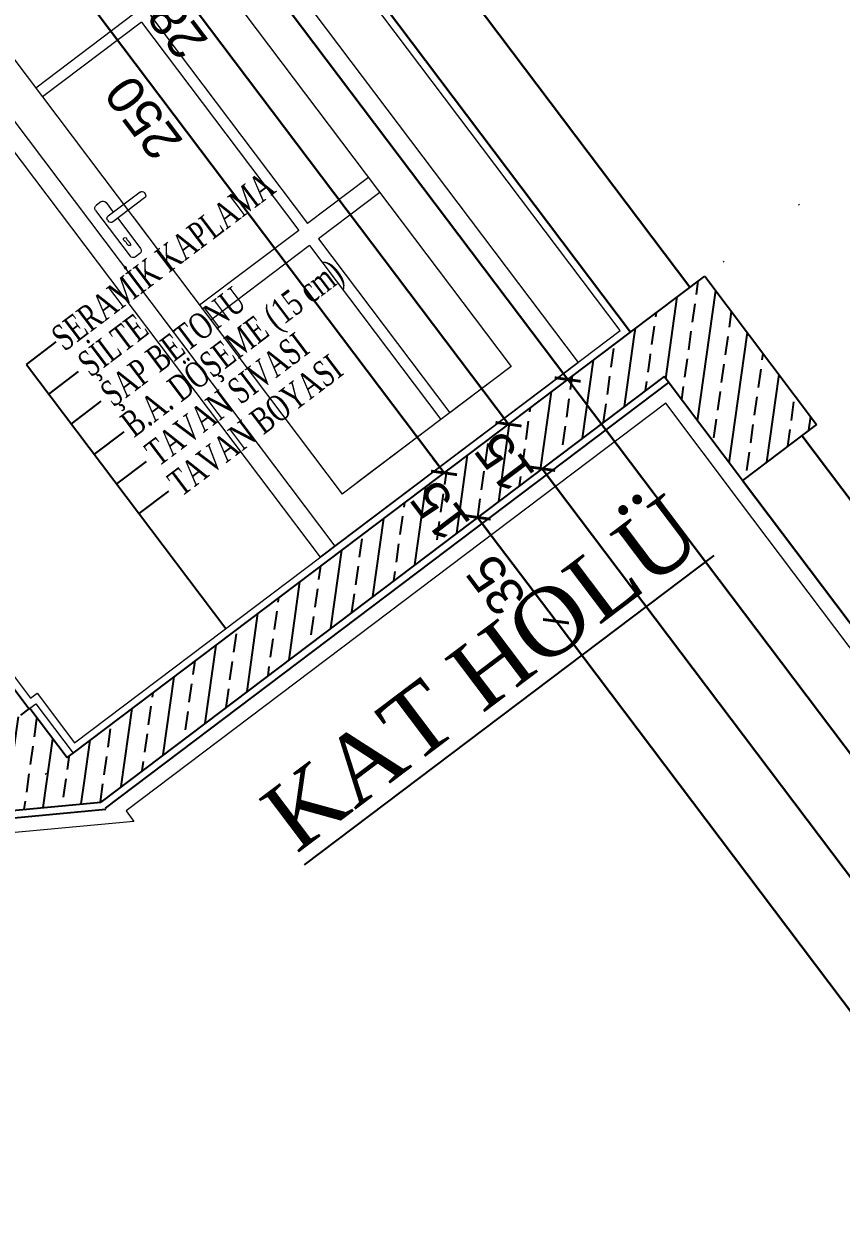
# Model space of a CAD drawing. Header units: millimetres. Extents: x 2232 to 85269, y -3593 to 5869.
# Drawn here: x 3889.9 to 3944.9, y 4358.1 to 4437.8 of the extents above; entities that cross this region are included whole.
import ezdxf

# ---------------------------------------------------------------- set-up
doc = ezdxf.new("R2010")
doc.units = ezdxf.units.MM
doc.linetypes.add('DOTX2', pattern=[0.5, 0, -0.5])
for name, color, linetype in [('DOĞRAMA', 33, 'Continuous'), ('poz', 1, 'Continuous'), ('Standart', 7, 'Continuous'), ('Yazi', 7, 'Continuous')]:
    doc.layers.add(name, color=color, linetype=linetype)
for name, color, linetype, lineweight in [('duvar', 232, 'Continuous', 30), ('iz', 1, 'DOTX2', 20), ('Kiris', 7, 'Continuous', 30), ('sıva iç', 21, 'Continuous', 0), ('ölçü iç', 170, 'Continuous', 9), ('ÖLÇÜ İÇ', 7, 'Continuous', 9)]:
    doc.layers.add(name, color=color, linetype=linetype, lineweight=lineweight)
doc.styles.get("Standard").update_dxf_attribs({"font": 'arial.ttf'})
doc.styles.add('Times roman', font='times.ttf')
doc.styles.add('UNIVCH', font='times.ttf', dxfattribs={"width": 0.7})
doc.dimstyles.new('zulay iç ölçü', dxfattribs={"dimtxt": 10, "dimasz": 5, "dimexe": 0.18, "dimexo": 0, "dimgap": 2, "dimtad": 3, "dimdec": 0, "dimzin": 0, "dimdsep": 46, "dimtxsty": 'Standard', "dimblk": 'ARCHTICK', "dimcen": 0.09, "dimse1": 1, "dimse2": 1, "dimadec": 0, "dimazin": 0, "dimtfac": 1, "dimtdec": 0, "dimtix": 1, "dimtofl": 0, "dimtmove": 0, "dimatfit": 3, "dimldrblk": 'ARCHTICK', "dimfxl": 1, "dimtolj": 1, "dimtzin": 0, "dimarcsym": 0})
pattern_1 = [(45, (0, 0), (-7.07107, 7.07107), []), (45, (7.071, 0), (-7.07107, 7.07107), [5, -2.5])]

# ---------------------------------------------------------------- blocks, each defined once
blk = doc.blocks.new('IDE991Entity4328')
at = {"layer": 'Standart', "linetype": 'Continuous', "lineweight": -3}
h = blk.add_hatch(dxfattribs=at)
h.set_pattern_fill('ANSI33', color=171, scale=40, style=0)
h.set_pattern_definition(pattern_1)
h.paths.add_polyline_path([(936, 566.67), (963, 566.67), (963, 550), (990, 550), (990, 533.33), (1017, 533.33), (1017, 516.67), (1044, 516.67), (1044, 500), (1071, 500), (1071, 483.33), (1098, 483.33), (1098, 466.67), (1125, 466.67), (1125, 435), (909, 568.33), (909, 583.33), (936, 583.33)])
blk = doc.blocks.new('IDE991Entity4337')
at = {"layer": 'Standart', "linetype": 'Continuous', "lineweight": -3}
h = blk.add_hatch(dxfattribs=at)
h.set_pattern_fill('ANSI33', color=171, scale=40, style=0)
h.set_pattern_definition(pattern_1)
h.paths.add_polyline_path([(1340, 400), (1315, 400), (1315, 450), (1340, 450)])
blk = doc.blocks.new('IDE991Entity4342')
at = {"layer": 'Standart', "linetype": 'Continuous', "lineweight": -3}
h = blk.add_hatch(dxfattribs=at)
h.set_pattern_fill('ANSI33', color=171, scale=40, style=0)
h.set_pattern_definition(pattern_1)
h.paths.add_polyline_path([(1315, 435), (1125, 435), (1125, 450), (1315, 450)])
blk = doc.blocks.new('IDE991Entity4706')
at = {"layer": 'Standart', "color": 134, "linetype": 'Continuous', "lineweight": -3}
blk.add_lwpolyline([(1124.77, 504.46), (1124.77, 466.67)], dxfattribs=at)
blk = doc.blocks.new('IDE991Entity5418')
at = {"layer": 'Standart', "color": 159, "linetype": 'Continuous', "lineweight": -3}
blk.add_lwpolyline([(1125, 466.67), (1125, 450)], dxfattribs=at)
blk = doc.blocks.new('IDE991Entity5421')
at = {"layer": 'Standart', "color": 159, "linetype": 'Continuous', "lineweight": -3}
blk.add_lwpolyline([(882, 585), (1125, 435)], dxfattribs=at)
blk = doc.blocks.new('IDE991Entity5445')
at = {"layer": 'Standart', "color": 159, "linetype": 'Continuous', "lineweight": -3}
blk.add_lwpolyline([(1315, 400), (1315, 435)], dxfattribs=at)
blk = doc.blocks.new('IDE991Entity5446')
at = {"layer": 'Standart', "color": 159, "linetype": 'Continuous', "lineweight": -3}
blk.add_lwpolyline([(1340, 400), (1315, 400)], dxfattribs=at)
blk = doc.blocks.new('IDE991Entity5447')
at = {"layer": 'Standart', "color": 159, "linetype": 'Continuous', "lineweight": -3}
blk.add_lwpolyline([(1340, 450), (1340, 400)], dxfattribs=at)
blk = doc.blocks.new('IDE991Entity5448')
at = {"layer": 'Standart', "color": 159, "linetype": 'Continuous', "lineweight": -3}
blk.add_lwpolyline([(1315, 450), (1340, 450)], dxfattribs=at)
blk = doc.blocks.new('IDE991Entity5455')
at = {"layer": 'Standart', "color": 159, "linetype": 'Continuous', "lineweight": -3}
blk.add_lwpolyline([(1315, 435), (1125, 435)], dxfattribs=at)
blk = doc.blocks.new('IDE991Entity5456')
at = {"layer": 'Standart', "color": 159, "linetype": 'Continuous', "lineweight": -3}
blk.add_lwpolyline([(1125, 450), (1127, 450)], dxfattribs=at)
blk = doc.blocks.new('IDE991Entity5457')
at = {"layer": 'Standart', "color": 159, "linetype": 'Continuous', "lineweight": -3}
blk.add_lwpolyline([(1127, 450), (1240, 450)], dxfattribs=at)
blk = doc.blocks.new('IDE991Entity5662')
at = {"layer": 'Standart', "color": 163, "linetype": 'Continuous', "lineweight": 5}
blk.add_lwpolyline([(1125, 466.67), (1127, 466.67)], dxfattribs=at)
blk = doc.blocks.new('IDE991Entity5663')
at = {"layer": 'Standart', "color": 163, "linetype": 'Continuous', "lineweight": 5}
blk.add_lwpolyline([(1127, 466.67), (1127, 450)], dxfattribs=at)
blk = doc.blocks.new('IDE991Entity5862')
at = {"layer": 'Standart', "color": 11, "linetype": 'Continuous', "lineweight": -3}
blk.add_lwpolyline([(1125, 433), (1125, 432.65)], dxfattribs=at)
blk = doc.blocks.new('IDE991Entity6611')
at = {"layer": 'Standart', "color": 159, "linetype": 'Continuous', "lineweight": -3}
blk.add_lwpolyline([(1121.94, 466.67), (1124.77, 466.67)], dxfattribs=at)
blk = doc.blocks.new('IDE991Entity6612')
at = {"layer": 'Standart', "color": 159, "linetype": 'Continuous', "lineweight": -3}
blk.add_lwpolyline([(1124.77, 466.67), (1125, 466.67)], dxfattribs=at)
blk = doc.blocks.new('IDE991Entity6623')
at = {"layer": 'Standart', "color": 159, "linetype": 'Continuous', "lineweight": -3}
blk.add_lwpolyline([(1240, 450), (1315, 450)], dxfattribs=at)
blk = doc.blocks.new('IDE991Entity6753')
at = {"layer": 'Standart', "color": 11, "linetype": 'Continuous', "lineweight": -3}
blk.add_lwpolyline([(1090, 454.25), (1125, 432.65)], dxfattribs=at)
blk = doc.blocks.new('TRRTYT')
at = {"layer": 'Standart', "color": 11, "linetype": 'Continuous', "lineweight": -3}
blk.add_lwpolyline([(1035830.63, -396997.95), (1035640.63, -396997.95)], dxfattribs=at)
at = {"layer": 'Standart'}
for name in ['IDE991Entity5421', 'IDE991Entity4328', 'IDE991Entity4706', 'IDE991Entity6611', 'IDE991Entity6612', 'IDE991Entity5418', 'IDE991Entity5662', 'IDE991Entity5663', 'IDE991Entity6753', 'IDE991Entity4342', 'IDE991Entity5456', 'IDE991Entity5457', 'IDE991Entity6623', 'IDE991Entity4337', 'IDE991Entity5448', 'IDE991Entity5447', 'IDE991Entity5455', 'IDE991Entity5445', 'IDE991Entity5862', 'IDE991Entity5446']:
    blk.add_blockref(name, (1034515.63, -397430.95), dxfattribs=at)
blk = doc.blocks.new('FGDGFDGDF')
at = {"layer": 'DOĞRAMA', "lineweight": 18}
for p, q in [((681226.93, -207243.09), (681226.93, -207453.09)), ((681226.93, -207243.09), (681313.93, -207243.09)), ((681313.93, -207243.09, -0.02), (681313.93, -207453.09)), ((681313.93, -207243.09, -0.02), (681313.93, -207453.09)), ((681231.93, -207248.09), (681231.93, -207453.09)), ((681231.93, -207248.09), (681308.93, -207248.09)), ((681308.93, -207248.09), (681308.93, -207453.09)), ((681241.93, -207258.09), (681241.93, -207443.09, 0.02)), ((681241.93, -207258.09), (681298.93, -207258.09)), ((681262.51, -207258.09), (681262.51, -207306.25)), ((681265.51, -207258.09), (681265.51, -207306.25)), ((681298.93, -207258.09), (681298.93, -207443.09, 0.88)), ((681241.93, -207306.25), (681262.51, -207306.25)), ((681265.51, -207306.25), (681298.93, -207306.25)), ((681241.93, -207309.25), (681262.51, -207309.25)), ((681262.51, -207309.25), (681262.51, -207379.44)), ((681262.51, -207309.25), (681262.51, -207379.44, 1.01)), ((681265.51, -207309.25), (681265.51, -207379.44)), ((681265.51, -207309.25), (681298.93, -207309.25)), ((681265.51, -207309.25), (681265.51, -207379.44, 1.01)), ((681302.4, -207342.22), (681302.4, -207345.48)), ((681303.4, -207341.22), (681304.9, -207341.22)), ((681305.9, -207342.22), (681305.9, -207357.66)), ((681292.57, -207346.28), (681292.57, -207346.68)), ((681293.37, -207345.48), (681304.15, -207345.48)), ((681304.95, -207346.28), (681304.95, -207346.68)), ((681293.37, -207347.48), (681304.15, -207347.48)), ((681298.93, -207349.59), (681298.93, -207363.09)), ((681302.4, -207347.48), (681302.4, -207357.66)), ((681303.88, -207353.91), (681303.83, -207354.26)), ((681304.49, -207353.91), (681304.57, -207354.26)), ((681303.4, -207358.66), (681304.9, -207358.66)), ((681308.93, -207373.09, -0.31), (681308.93, -207453.09)), ((681241.93, -207379.44, -0.84), (681262.51, -207379.44, -0.84)), ((681241.93, -207379.44, -0.84), (681262.51, -207379.44, -0.84)), ((681265.51, -207379.44, -0.84), (681298.93, -207379.44, -0.84)), ((681241.93, -207384.44, -0.84), (681262.66, -207384.44, -0.84)), ((681262.66, -207384.44, -0.84), (681262.66, -207443.09)), ((681265.66, -207384.44, -0.84), (681265.66, -207443.09)), ((681265.66, -207384.44, -0.84), (681298.93, -207384.44, -0.84)), ((681241.93, -207443.09), (681293.93, -207443.09)), ((681241.93, -207443.09), (681262.66, -207443.09)), ((681265.66, -207443.09), (681298.93, -207443.09)), ((681226.93, -207453.09), (681313.93, -207453.09)), ((681308.93, -207453.09), (681226.93, -207453.09)), ((681231.93, -207453.09), (681226.93, -207453.09)), ((681226.93, -207453.09), (681313.93, -207453.09))]:
    blk.add_line(p, q, dxfattribs=at)
blk.add_lwpolyline([(681303.83, -207354.26, 0.012607), (681303.84, -207354.46, 0.072446), (681303.82, -207354.72, 0.071795), (681303.86, -207354.97, 0.083158), (681303.96, -207355.18, 0.146367), (681304.02, -207355.32, 0.132534), (681304.19, -207355.37, 0.233641), (681304.27, -207355.32, 0.106696), (681304.43, -207355.18, 0.083158), (681304.53, -207354.97, 0.071795), (681304.57, -207354.72, 0.072534), (681304.57, -207354.46, 0.012612), (681304.57, -207354.26, 0.114829)], format="xyb", dxfattribs=at)
for centre, radius, start, end in [((681303.4, -207342.22), 1, 90, 180), ((681304.9, -207342.22), 1, 0, 90), ((681293.37, -207346.28), 0.8, 90, 180), ((681293.37, -207346.68), 0.8, 180, 270), ((681304.15, -207346.28), 0.8, 0, 90), ((681304.15, -207346.68), 0.8, 270, 0), ((681304.19, -207353.19), 0.455, 341.5986, 197.7893), ((681303.25, -207353.75), 0.654, 345.1054, 40.0093), ((681305.12, -207353.75), 0.654, 140.5175, 194.8946), ((681303.4, -207357.66), 1, 180, 270), ((681304.9, -207357.66), 1, 270, 0)]:
    blk.add_arc(centre, radius, start, end, dxfattribs=at)
blk = doc.blocks.new('_ArchTick')
at = {"color": 0, "linetype": 'ByBlock', "const_width": 0.15}
blk.add_lwpolyline([(-0.5, -0.5), (0.5, 0.5)], dxfattribs=at)
blk = doc.blocks.new('*D2449')
at = {"layer": 'Defpoints', "color": 0, "transparency": 16777216}
for p in [(661177.16, -127128.54), (661187, -127378.54), (661204.5, -127378.54)]:
    blk.add_point(p, dxfattribs=at)
at = {"layer": 'ÖLÇÜ İÇ', "color": 0, "lineweight": -2, "transparency": 16777216}
blk.add_line((661204.5, -127128.54), (661204.5, -127378.54), dxfattribs=at)
at = {"layer": 'ÖLÇÜ İÇ', "color": 0, "lineweight": -2, "transparency": 16777216, "xscale": 5, "yscale": 5, "zscale": 5}
for p, rotation in [((661204.5, -127128.54), 90), ((661204.5, -127378.54), 270)]:
    blk.add_blockref('_ArchTick', p, dxfattribs=dict(at, rotation=rotation))
at = {"layer": 'ÖLÇÜ İÇ', "color": 0, "transparency": 16777216, "insert": (661197.5, -127253.54), "char_height": 10, "attachment_point": 5, "rotation": 90}
blk.add_mtext('\\A1;250', dxfattribs=at)
blk = doc.blocks.new('*D2450')
at = {"layer": 'Defpoints', "color": 0, "transparency": 16777216}
for p in [(661246.19, -127078.54), (661246.19, -127378.54), (661246.19, -127378.54)]:
    blk.add_point(p, dxfattribs=at)
at = {"layer": 'ÖLÇÜ İÇ', "color": 0, "lineweight": -2, "transparency": 16777216}
blk.add_line((661246.19, -127078.54), (661246.19, -127378.54), dxfattribs=at)
at = {"layer": 'ÖLÇÜ İÇ', "color": 0, "lineweight": -2, "transparency": 16777216, "xscale": 5, "yscale": 5, "zscale": 5}
for p, rotation in [((661246.19, -127078.54), 90), ((661246.19, -127378.54), 270)]:
    blk.add_blockref('_ArchTick', p, dxfattribs=dict(at, rotation=rotation))
at = {"layer": 'ÖLÇÜ İÇ', "color": 0, "transparency": 16777216, "insert": (661239.19, -127228.54), "char_height": 10, "attachment_point": 5, "rotation": 90}
blk.add_mtext('\\A1;300', dxfattribs=at)
blk = doc.blocks.new('*D2463')
at = {"layer": 'Defpoints', "color": 0, "transparency": 16777216}
for p in [(661178.88, -127093.54), (661226.24, -127378.54), (661226.24, -127378.54)]:
    blk.add_point(p, dxfattribs=at)
at = {"layer": 'ÖLÇÜ İÇ', "color": 0, "lineweight": -2, "transparency": 16777216}
blk.add_line((661226.24, -127093.54), (661226.24, -127378.54), dxfattribs=at)
at = {"layer": 'ÖLÇÜ İÇ', "color": 0, "lineweight": -2, "transparency": 16777216, "xscale": 5, "yscale": 5, "zscale": 5}
for p, rotation in [((661226.24, -127093.54), 90), ((661226.24, -127378.54), 270)]:
    blk.add_blockref('_ArchTick', p, dxfattribs=dict(at, rotation=rotation))
at = {"layer": 'ÖLÇÜ İÇ', "color": 0, "transparency": 16777216, "insert": (661219.24, -127236.04), "char_height": 10, "attachment_point": 5, "rotation": 90}
blk.add_mtext('\\A1;285', dxfattribs=at)
blk = doc.blocks.new('*D2464')
at = {"layer": 'Defpoints', "color": 0, "transparency": 16777216}
for p in [(661197.5, -127378.54), (661197.5, -127393.54), (661204.5, -127393.54)]:
    blk.add_point(p, dxfattribs=at)
at = {"layer": 'ÖLÇÜ İÇ', "color": 0, "lineweight": -2, "transparency": 16777216}
for p, q in [((661204.5, -127378.54), (661204.5, -127373.54)), ((661204.5, -127393.54), (661204.5, -127398.54))]:
    blk.add_line(p, q, dxfattribs=at)
at = {"layer": 'ÖLÇÜ İÇ', "color": 0, "lineweight": -2, "transparency": 16777216, "xscale": 5, "yscale": 5, "zscale": 5}
for p, rotation in [((661204.5, -127378.54), 270), ((661204.5, -127393.54), 90)]:
    blk.add_blockref('_ArchTick', p, dxfattribs=dict(at, rotation=rotation))
at = {"layer": 'ÖLÇÜ İÇ', "color": 0, "transparency": 16777216, "insert": (661197.5, -127386.04), "char_height": 10, "attachment_point": 5, "rotation": 90}
blk.add_mtext('\\A1;15', dxfattribs=at)
blk = doc.blocks.new('*D2465')
at = {"layer": 'Defpoints', "color": 0, "transparency": 16777216}
for p in [(661197.5, -127393.54), (661177.16, -127428.54), (661204.5, -127428.54)]:
    blk.add_point(p, dxfattribs=at)
at = {"layer": 'ÖLÇÜ İÇ', "color": 0, "lineweight": -2, "transparency": 16777216}
blk.add_line((661204.5, -127393.54), (661204.5, -127428.54), dxfattribs=at)
at = {"layer": 'ÖLÇÜ İÇ', "color": 0, "lineweight": -2, "transparency": 16777216, "xscale": 5, "yscale": 5, "zscale": 5}
for p, rotation in [((661204.5, -127393.54), 90), ((661204.5, -127428.54), 270)]:
    blk.add_blockref('_ArchTick', p, dxfattribs=dict(at, rotation=rotation))
at = {"layer": 'ÖLÇÜ İÇ', "color": 0, "transparency": 16777216, "insert": (661197.5, -127411.04), "char_height": 10, "attachment_point": 5, "rotation": 90}
blk.add_mtext('\\A1;35', dxfattribs=at)
blk = doc.blocks.new('*D2466')
at = {"layer": 'Defpoints', "color": 0, "transparency": 16777216}
for p in [(661177.16, -127428.54), (661187, -127778.54), (661204.5, -127778.54)]:
    blk.add_point(p, dxfattribs=at)
at = {"layer": 'ÖLÇÜ İÇ', "color": 0, "lineweight": -2, "transparency": 16777216}
blk.add_line((661204.5, -127428.54), (661204.5, -127778.54), dxfattribs=at)
at = {"layer": 'ÖLÇÜ İÇ', "color": 0, "lineweight": -2, "transparency": 16777216, "xscale": 5, "yscale": 5, "zscale": 5}
for p, rotation in [((661204.5, -127428.54), 90), ((661204.5, -127778.54), 270)]:
    blk.add_blockref('_ArchTick', p, dxfattribs=dict(at, rotation=rotation))
at = {"layer": 'ÖLÇÜ İÇ', "color": 0, "transparency": 16777216, "insert": (661197.5, -127603.54), "char_height": 10, "attachment_point": 5, "rotation": 90}
blk.add_mtext('\\A1;350', dxfattribs=at)
blk = doc.blocks.new('*D2467')
at = {"layer": 'Defpoints', "color": 0, "transparency": 16777216}
for p in [(661246.19, -127378.54), (661246.19, -127778.54), (661246.19, -127778.54)]:
    blk.add_point(p, dxfattribs=at)
at = {"layer": 'ÖLÇÜ İÇ', "color": 0, "lineweight": -2, "transparency": 16777216}
blk.add_line((661246.19, -127378.54), (661246.19, -127778.54), dxfattribs=at)
at = {"layer": 'ÖLÇÜ İÇ', "color": 0, "lineweight": -2, "transparency": 16777216, "xscale": 5, "yscale": 5, "zscale": 5}
for p, rotation in [((661246.19, -127378.54), 90), ((661246.19, -127778.54), 270)]:
    blk.add_blockref('_ArchTick', p, dxfattribs=dict(at, rotation=rotation))
at = {"layer": 'ÖLÇÜ İÇ', "color": 0, "transparency": 16777216, "insert": (661239.19, -127578.54), "char_height": 10, "attachment_point": 5, "rotation": 90}
blk.add_mtext('\\A1;400', dxfattribs=at)
blk = doc.blocks.new('*D2468')
at = {"layer": 'Defpoints', "color": 0, "transparency": 16777216}
for p in [(661220.99, -127378.54), (661178.88, -127393.54), (661226.24, -127393.54)]:
    blk.add_point(p, dxfattribs=at)
at = {"layer": 'ÖLÇÜ İÇ', "color": 0, "lineweight": -2, "transparency": 16777216}
for p, q in [((661226.24, -127378.54), (661226.24, -127373.54)), ((661226.24, -127393.54), (661226.24, -127398.54))]:
    blk.add_line(p, q, dxfattribs=at)
at = {"layer": 'ÖLÇÜ İÇ', "color": 0, "lineweight": -2, "transparency": 16777216, "xscale": 5, "yscale": 5, "zscale": 5}
for p, rotation in [((661226.24, -127378.54), 270), ((661226.24, -127393.54), 90)]:
    blk.add_blockref('_ArchTick', p, dxfattribs=dict(at, rotation=rotation))
at = {"layer": 'ÖLÇÜ İÇ', "color": 0, "transparency": 16777216, "insert": (661219.24, -127386.04), "char_height": 10, "attachment_point": 5, "rotation": 90}
blk.add_mtext('\\A1;15', dxfattribs=at)
blk = doc.blocks.new('*D2469')
at = {"layer": 'Defpoints', "color": 0, "transparency": 16777216}
for p in [(661178.88, -127393.54), (661226.24, -127778.54), (661226.24, -127778.54)]:
    blk.add_point(p, dxfattribs=at)
at = {"layer": 'ÖLÇÜ İÇ', "color": 0, "lineweight": -2, "transparency": 16777216}
blk.add_line((661226.24, -127393.54), (661226.24, -127778.54), dxfattribs=at)
at = {"layer": 'ÖLÇÜ İÇ', "color": 0, "lineweight": -2, "transparency": 16777216, "xscale": 5, "yscale": 5, "zscale": 5}
for p, rotation in [((661226.24, -127393.54), 90), ((661226.24, -127778.54), 270)]:
    blk.add_blockref('_ArchTick', p, dxfattribs=dict(at, rotation=rotation))
at = {"layer": 'ÖLÇÜ İÇ', "color": 0, "transparency": 16777216, "insert": (661219.24, -127586.04), "char_height": 10, "attachment_point": 5, "rotation": 90}
blk.add_mtext('\\A1;385', dxfattribs=at)
blk = doc.blocks.new('DFGFDGHN')
at = {"layer": 'ÖLÇÜ İÇ'}
for base, p1, p2, picture, middle in [((661246.19, -127378.54), (661246.19, -127078.54), (661246.19, -127378.54), '*D2450', (661239.19, -127228.54)), ((661204.5, -127378.54), (661177.16, -127128.54), (661187, -127378.54), '*D2449', (661197.5, -127253.54)), ((661226.24, -127393.54), (661220.99, -127378.54), (661178.88, -127393.54), '*D2468', (661219.24, -127386.04)), ((661204.5, -127393.54), (661197.5, -127378.54), (661197.5, -127393.54), '*D2464', (661197.5, -127386.04)), ((661246.19, -127778.54), (661246.19, -127378.54), (661246.19, -127778.54), '*D2467', (661239.19, -127578.54)), ((661204.5, -127428.54), (661197.5, -127393.54), (661177.16, -127428.54), '*D2465', (661197.5, -127411.04)), ((661204.5, -127778.54), (661177.16, -127428.54), (661187, -127778.54), '*D2466', (661197.5, -127603.54))]:
    dim = blk.add_linear_dim(base=base, p1=p1, p2=p2, angle=90, dimstyle='zulay iç ölçü', dxfattribs=at)
    dim.commit()
    dim.dimension.update_dxf_attribs({"geometry": picture, "text_midpoint": middle})
for base, p1, p2, picture, middle in [((661226.24, -127378.54), (661178.88, -127093.54), (661226.24, -127378.54), '*D2463', (661219.24, -127236.04)), ((661226.24, -127778.54), (661178.88, -127393.54), (661226.24, -127778.54), '*D2469', (661219.24, -127586.04))]:
    dim = blk.add_linear_dim(base=base, p1=p1, p2=p2, angle=90, dimstyle='zulay iç ölçü', override={"dimtmove": 1}, dxfattribs=at)
    dim.commit()
    dim.dimension.update_dxf_attribs({"geometry": picture, "text_midpoint": middle})
blk = doc.blocks.new('GHGFHGF')
at = {"layer": 'duvar'}
for points in [[(1294694.78, -409739.54), (1294694.78, -409989.54)], [(1294714.78, -409739.54), (1294714.78, -409989.54)], [(1294694.78, -410039.54), (1294694.78, -410389.54)], [(1294714.78, -410039.54), (1294714.78, -410389.54)]]:
    blk.add_lwpolyline(points, dxfattribs=at)
at = {"layer": 'iz', "ltscale": 50}
blk.add_line((1293379.78, -409989.54), (1295709.78, -409989.54), dxfattribs=at)
at = {"layer": 'poz'}
for p, q in [((1294559.8, -409898.54), (1294559.8, -409987.54)), ((1294559.8, -409898.54), (1294569.8, -409898.54)), ((1294559.8, -409908.54), (1294569.8, -409908.54)), ((1294559.8, -409918.54), (1294569.8, -409918.54)), ((1294559.8, -409928.85), (1294569.8, -409928.85)), ((1294559.8, -409938.85), (1294569.8, -409938.85)), ((1294559.8, -409948.85), (1294569.8, -409948.85))]:
    blk.add_line(p, q, dxfattribs=at)
at = {"layer": 'sıva iç'}
for points in [[(1294394.78, -409796.88), (1294469.78, -409849.83), (1294504.78, -409874.54), (1294504.78, -409884.54), (1294504.55, -409916.19), (1294503.84, -409916.19), (1294503.84, -409935.09), (1294504.55, -409935.09), (1294504.55, -409972.88), (1294504.78, -409972.88), (1294506.78, -409972.88), (1294506.78, -409989.54), (1294619.78, -409989.54), (1294694.78, -409989.54), (1294694.78, -409739.54), (1294694.78, -409739.54), (1294694.78, -409704.54), (1294504.78, -409704.54), (1294504.78, -409689.54), (1294164.78, -409689.54)], [(1294395.93, -409795.25), (1294470.93, -409848.2), (1294506.78, -409873.51), (1294506.78, -409884.55), (1294506.53, -409918.19), (1294505.84, -409918.19), (1294505.84, -409933.09), (1294506.55, -409933.09), (1294506.55, -409970.88), (1294508.78, -409970.88), (1294508.78, -409987.54), (1294619.78, -409987.54), (1294692.78, -409987.54), (1294692.78, -409741.54), (1294692.78, -409741.54), (1294692.78, -409706.54), (1294502.78, -409706.54), (1294502.78, -409689.54)]]:
    blk.add_lwpolyline(points, dxfattribs=at)
blk.add_lwpolyline([(1294690.78, -410043.54), (1294690.78, -410043.54), (1294690.78, -410010.54), (1294508.78, -410010.54), (1294508.78, -410014.06), (1294475.53, -409993.54), (1294173.78, -409993.54), (1294173.78, -410107.83), (1294293.85, -410131.65), (1294396.97, -410199.17), (1294471.97, -410248.28), (1294508.78, -410272.38), (1294508.78, -410284.56), (1294508.48, -410319.94), (1294507.8, -410319.94), (1294507.8, -410330.68), (1294508.51, -410330.68), (1294508.51, -410368.15), (1294510.78, -410368.15), (1294510.78, -410385.54), (1294619.78, -410385.54), (1294690.78, -410385.54)], close=True, dxfattribs=at)
at = {"layer": 'Kiris', "xscale": -1}
blk.add_blockref('FGDGFDGDF', (1975905.48, -202534.46), dxfattribs=at)
at = {"layer": 'sıva iç'}
blk.add_blockref('TRRTYT', (258864.14, -13008.59), dxfattribs=at)
at = {"layer": 'ölçü iç', "lineweight": 30}
blk.add_blockref('DFGFDGHN', (633427.38, -282611), dxfattribs=at)
at = {"layer": 'Yazi', "style": 'UNIVCH', "width": 0.7}
for s, height, p in [('SERAMİK KAPLAMA', 6.9984, (1294569.95, -409902.05)), ('ŞİLTE', 6.998, (1294571.38, -409911.87)), ('ŞAP BETONU', 6.998, (1294571.38, -409921.96)), ('B.A. DÖŞEME (15 cm)', 6.9984, (1294570.86, -409931.8)), ('TAVAN SIVASI', 6.9984, (1294571.38, -409942)), ('TAVAN BOYASI', 6.9984, (1294571.38, -409952.17))]:
    blk.add_text(s, height=height, dxfattribs=at).set_placement(p)
at = {"layer": 'Yazi', "style": 'Times roman'}
blk.add_text('%%UKAT HOLÜ', height=17.9915, dxfattribs=at).set_placement((1294538.37, -410047.47))
blk = doc.blocks.new('RRRR')
at = {"layer": 'sıva iç', "rotation": 37.05267661197627}
blk.add_blockref('GHGFHGF', (-156760.25, -889310.84), dxfattribs=at)

msp = doc.modelspace()

# ---------------------------------------------------------------- block references
at = {"layer": 'ÖLÇÜ İÇ', "xscale": 0.25, "yscale": 0.25, "zscale": 0.25}
msp.add_blockref('RRRR', (-276957.058, 113516.845), dxfattribs=at)

doc.saveas('drawing.dxf')
